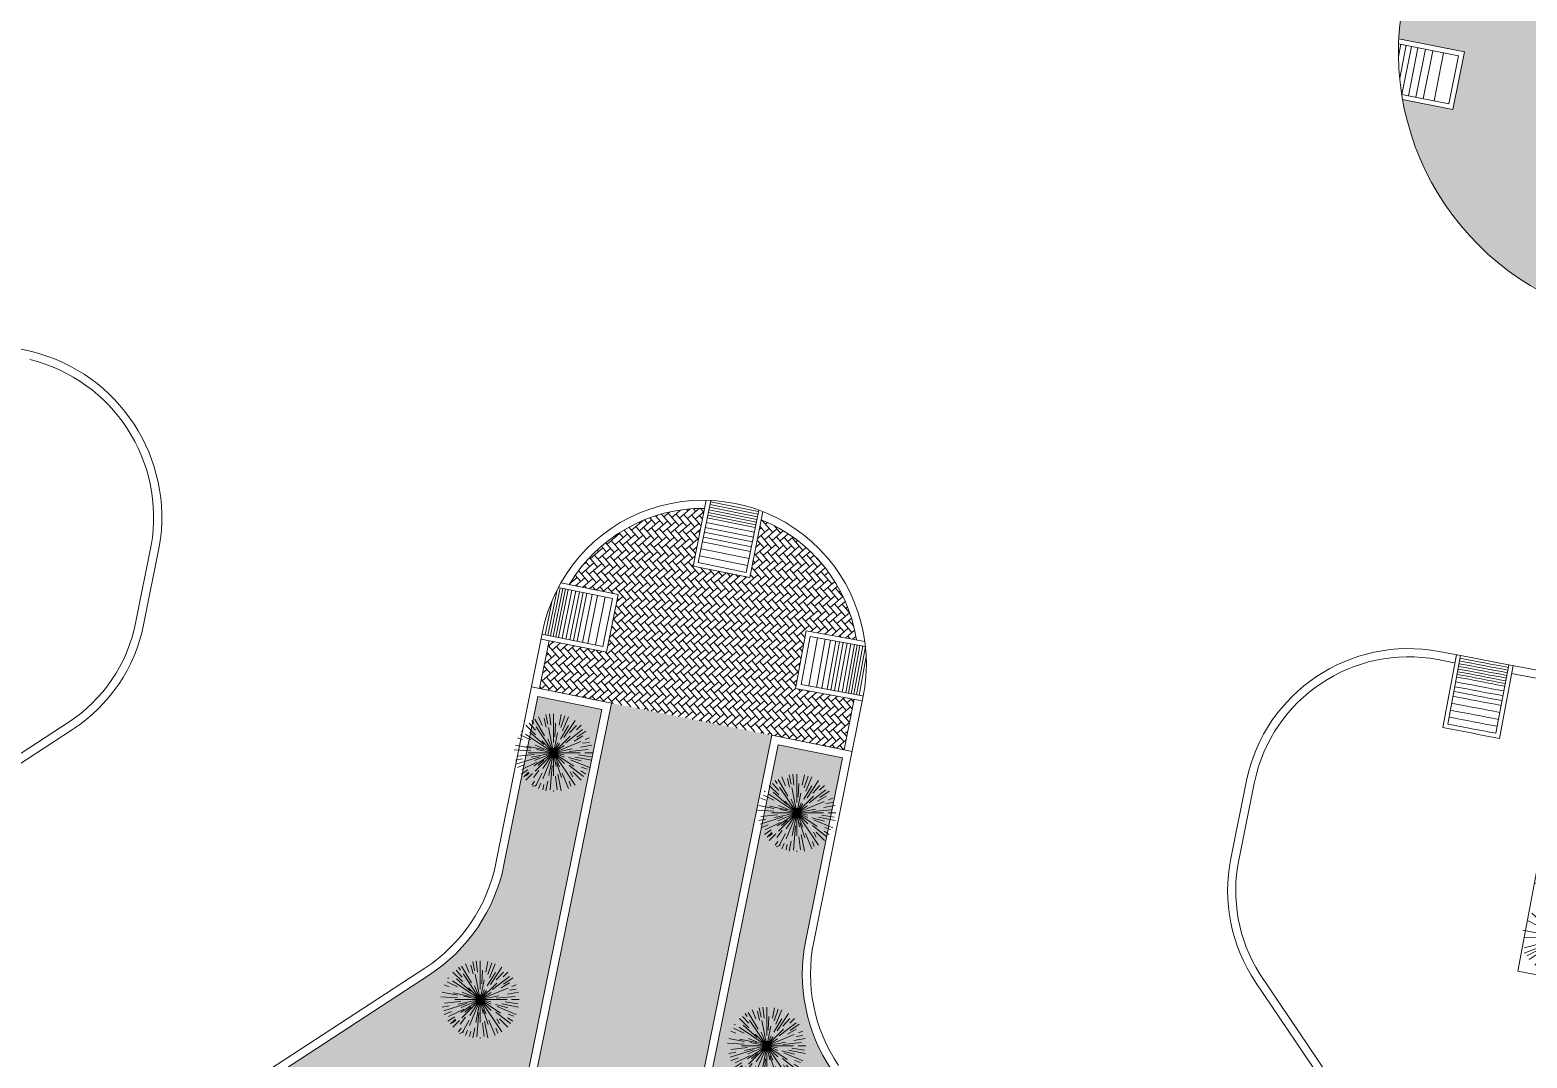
# Model space of a CAD drawing. Header units: metres. Extents: x 12093 to 20303, y 514 to 1412.
# Drawn here: x 19815.75 to 19843.22, y 680.64 to 699.51 of the extents above; entities that cross this region are included whole.
import ezdxf

# ---------------------------------------------------------------- set-up
doc = ezdxf.new("R2010")
doc.units = ezdxf.units.M
doc.linetypes.add('ACAD_ISO04W100', pattern=[30, 24, -3, 0, -3])
doc.layers.get('0').update_dxf_attribs({"lineweight": 13})
for name, color, linetype, lineweight in [('AMBI-GRASS', 104, 'Continuous', 20), ('ARBOLES', 52, 'Continuous', 13), ('corte vias', 21, 'ACAD_ISO04W100', 50), ('grass', 64, 'Continuous', 13), ('LINEA VIA', 7, 'Continuous', 9), ('MANZANAS-ORIGINALES', 147, 'Continuous', 9), ('text.-piso', 35, 'Continuous', 5), ('VEREDAS', 251, 'Continuous', 18)]:
    doc.layers.add(name, color=color, linetype=linetype, lineweight=lineweight)

# ---------------------------------------------------------------- blocks, each defined once
blk = doc.blocks.new('iouiouiou')
at = {"layer": 'ARBOLES', "lineweight": 20}
for p, q in [((19831.878, 684.033), (19831.843, 684.208)), ((19831.909, 684.22), (19831.93, 684.014)), ((19831.982, 683.696), (19831.982, 684.221)), ((19832.083, 684.014), (19832.122, 684.208)), ((19831.653, 683.837), (19831.477, 684.012)), ((19831.537, 684.05), (19831.652, 683.922)), ((19831.621, 684.049), (19831.585, 684.101)), ((19831.64, 684.122), (19831.819, 683.814)), ((19831.982, 683.507), (19831.665, 683.982)), ((19831.776, 684.004), (19831.709, 684.167)), ((19831.811, 684.142), (19831.849, 683.978)), ((19831.982, 683.507), (19831.89, 683.972)), ((19832.02, 684.05), (19832.007, 683.799)), ((19832.259, 684.004), (19832.11, 683.758)), ((19832.191, 684.183), (19832.118, 683.968)), ((19832.148, 683.908), (19832.256, 684.167)), ((19832.169, 683.786), (19832.379, 684.101)), ((19832.516, 683.932), (19832.208, 683.69)), ((19832.405, 684.009), (19832.276, 683.87)), ((19832.401, 683.926), (19832.487, 684.012)), ((19831.563, 683.59), (19831.282, 683.646)), ((19831.412, 683.743), (19831.322, 683.78)), ((19831.371, 683.835), (19831.563, 683.742)), ((19831.401, 683.896), (19831.388, 683.904)), ((19831.982, 683.507), (19831.471, 683.849)), ((19831.546, 683.886), (19831.802, 683.66)), ((19831.982, 683.507), (19831.647, 683.646)), ((19831.982, 683.507), (19831.765, 683.724)), ((19831.982, 683.507), (19831.877, 683.761)), ((19831.982, 683.507), (19832.054, 683.869)), ((19831.982, 683.507), (19832.288, 683.812)), ((19831.982, 683.507), (19832.485, 683.715)), ((19831.982, 683.507), (19832.06, 683.694)), ((19831.982, 683.507), (19832.095, 683.676)), ((19832.362, 683.721), (19832.52, 683.814)), ((19832.407, 683.791), (19832.576, 683.904)), ((19832.478, 683.606), (19832.683, 683.646)), ((19832.516, 683.68), (19832.64, 683.696)), ((19832.563, 683.748), (19832.642, 683.78)), ((19831.26, 683.557), (19831.563, 683.542)), ((19831.412, 683.394), (19831.282, 683.368)), ((19831.311, 683.301), (19831.734, 683.434)), ((19831.323, 683.444), (19831.627, 683.475)), ((19831.482, 683.629), (19831.798, 683.567)), ((19831.982, 683.507), (19831.516, 683.507)), ((19831.982, 683.507), (19831.574, 683.426)), ((19831.982, 683.507), (19831.624, 683.268)), ((19831.982, 683.507), (19831.633, 683.362)), ((19831.982, 683.507), (19831.646, 683.171)), ((19831.982, 683.507), (19831.677, 683.568)), ((19831.982, 683.507), (19831.784, 683.029)), ((19831.982, 683.507), (19831.787, 683.215)), ((19831.982, 683.507), (19831.899, 683.087)), ((19831.982, 683.507), (19832.179, 683.639)), ((19831.982, 683.507), (19831.982, 683.593)), ((19831.982, 683.507), (19832.322, 683.575)), ((19831.982, 683.507), (19831.982, 683.085)), ((19831.982, 683.507), (19832.033, 683.251)), ((19831.982, 683.507), (19832.09, 683.248)), ((19831.982, 683.507), (19832.379, 682.913)), ((19831.982, 683.507), (19832.183, 683.306)), ((19831.982, 683.507), (19832.354, 683.258)), ((19831.982, 683.507), (19832.175, 683.469)), ((19831.982, 683.507), (19832.473, 683.507)), ((19831.982, 683.507), (19832.183, 683.424)), ((19832.259, 683.418), (19832.49, 683.357)), ((19832.272, 683.532), (19832.619, 683.567)), ((19832.294, 683.378), (19832.642, 683.234)), ((19832.378, 683.428), (19832.683, 683.368)), ((19832.439, 683.465), (19832.67, 683.429)), ((19832.554, 683.507), (19832.697, 683.507)), ((19831.456, 683.289), (19831.322, 683.234)), ((19831.514, 683.194), (19831.388, 683.11)), ((19831.4, 683.198), (19831.678, 683.332)), ((19831.438, 683.063), (19831.524, 683.149)), ((19831.473, 683.08), (19831.533, 683.131)), ((19831.599, 683.124), (19831.477, 683.002)), ((19831.712, 683.182), (19831.614, 683.054)), ((19831.652, 682.895), (19831.776, 683.131)), ((19831.7, 683.275), (19831.807, 683.367)), ((19831.956, 683.27), (19831.918, 682.823)), ((19832.127, 683.049), (19832.037, 683.326)), ((19832.061, 683.11), (19832.122, 682.806)), ((19832.139, 683.129), (19832.256, 682.847)), ((19832.533, 683.07), (19832.268, 683.275)), ((19832.285, 683.157), (19832.336, 683.064)), ((19832.334, 683.155), (19832.487, 683.002)), ((19832.482, 683.173), (19832.576, 683.11)), ((19832.494, 683.239), (19832.597, 683.203)), ((19831.631, 682.982), (19831.585, 682.913)), ((19831.6, 682.885), (19831.679, 682.918)), ((19831.75, 682.947), (19831.709, 682.847)), ((19831.807, 682.926), (19831.785, 682.828)), ((19831.879, 682.987), (19831.843, 682.806)), ((19832.02, 683.074), (19832.05, 682.828)), ((19832.268, 682.982), (19832.302, 682.89)), ((19831.982, 682.813), (19831.982, 682.793))]:
    blk.add_line(p, q, dxfattribs=at)
blk = doc.blocks.new('Arbust11')
for p, q in [((0.038, 0.487), (-0.094, 0.94)), ((0.041, 0.482), (0.038, 0.935)), ((0.041, 0.545), (0.141, 0.941)), ((-0.349, 0.748), (0.041, 0.486)), ((-0.062, 0.557), (-0.333, 0.794)), ((0.038, 0.486), (-0.274, 0.822)), ((-0.162, 0.888), (0.038, 0.486)), ((0.044, 0.486), (0.309, 0.872)), ((0.044, 0.479), (0.381, 0.779)), ((0.059, 0.52), (0.2, 0.847)), ((0.031, 0.486), (-0.405, 0.61)), ((0.028, 0.486), (-0.374, 0.704)), ((0.047, 0.479), (0.437, 0.676)), ((-0.433, 0.526), (0.044, 0.482)), ((0.044, 0.482), (-0.427, 0.467)), ((-0.053, 0.479), (-0.427, 0.395)), ((0.041, 0.476), (-0.389, 0.267)), ((0.041, 0.47), (-0.336, 0.217)), ((0.041, 0.473), (-0.274, 0.158)), ((0.038, 0.467), (-0.212, 0.099)), ((0.05, 0.454), (-0.109, 0.021)), ((0.05, 0.464), (-0.022, 0.015)), ((0.047, 0.486), (0.499, 0.426)), ((0.05, 0.479), (0.29, 0.083)), ((0.05, 0.473), (0.43, 0.245)), ((0.053, 0.489), (0.474, 0.514)), ((0.053, 0.47), (0.194, 0.018)), ((0.053, 0.445), (0.091, 0.027)), ((0.056, 0.476), (0.365, 0.143)), ((0.072, 0.476), (0.465, 0.348))]:
    blk.add_line(p, q)

msp = doc.modelspace()

# ---------------------------------------------------------------- hatches: boundary and pattern name
at = {"layer": 'grass'}
h = msp.add_hatch(dxfattribs=at)
h.set_pattern_fill('AR-CONC', color=256, scale=0.002, style=0)
h.set_pattern_definition([(50, (0, 0), (0.364369338, -0.031878171), [0.0381, -0.4191]), (355, (0, 0), (-0.070485652, 0.382113286), [0.03048, -0.33528]), (100.451, (0.03036, -0.00266), (0.2938850033, 0.3502333756), [0.03238, -0.35618]), (46.1842, (0, 0.1016), (0.542158082, -0.084084656), [0.05715, -0.62865]), (96.6356, (0.0452, 0.0946), (0.474808469, 0.494851112), [0.04857, -0.53427]), (351.184, (0, 0.1016), (0.474809212, 0.494850236), [0.04572, -0.50292]), (21, (0.0508, 0.0762), (0.3032297597, -0.204531037), [0.0381, -0.4191]), (326, (0.0508, 0.0762), (0.123604057, 0.368375932), [0.03048, -0.33528]), (71.4514, (0.07607, 0.05916), (0.4268329815, 0.1638457154), [0.03238, -0.35618]), (37.5, (0, 0), (0.0061772065, 0.16911007775), [0, -0.331216, 0, -0.34036, 0, -0.33655]), (7.5, (0, 0), (0.133639325, 0.2003611496), [0, -0.194056, 0, -0.323596, 0, -0.12827]), (327.5, (-0.11328, 0), (0.2711811903, -0.011457488), [0, -0.127, 0, -0.39624, 0, -0.52578]), (317.5, (-0.16408, 0), (0.2962583628, 0.050852982), [0, -0.1651, 0, -0.263144, 0, -0.37338])])
h.paths.add_polyline_path([(19826.244, 687.039), (19825.068, 687.275), (19824.447, 684.184, -0.201271), (19823.079, 682.167), (19818.008, 678.859), (19820.703, 674.727), (19823.616, 674.1)])
h.paths.add_polyline_path([(19826.842, 673.406), (19829.757, 672.779), (19833.782, 675.495), (19830.46, 680.418, -0.200643), (19829.983, 682.801), (19830.656, 686.152), (19829.48, 686.388)])
at = {"layer": 'text.-piso', "ltscale": 5}
h = msp.add_hatch(dxfattribs=at)
h.set_pattern_fill('AR-HBONE', color=256, scale=0.001, angle=85.8762252, style=0)
h.paths.add_polyline_path([(19827.916, 689.671), (19828.129, 690.73, 0.268314), (19825.643, 689.33), (19826.545, 689.147), (19826.331, 688.089), (19825.275, 688.303), (19825.098, 687.423), (19826.421, 687.156), (19829.362, 686.565), (19830.686, 686.299), (19830.872, 687.226), (19829.798, 687.422), (19829.991, 688.485), (19830.913, 688.317, 0.263753), (19829.168, 690.521), (19828.955, 689.462)])
h = msp.add_hatch(dxfattribs=at)
h.set_pattern_fill('AR-HBONE', color=256, scale=0.001, angle=85.8762252, style=0)
h.paths.add_polyline_path([(19829.362, 686.565), (19826.421, 687.156), (19823.733, 673.922), (19823.325, 671.913), (19826.258, 671.282), (19826.666, 673.291)])
at = {"layer": 'VEREDAS', "lineweight": 20}
h = msp.add_hatch(dxfattribs=at)
h.set_pattern_fill('ANSI38', color=256, scale=0.02, style=0)
h.paths.add_polyline_path([(19845.343, 697.558), (19843.933, 699.677), (19840.992, 700.269), (19840.948, 700.051, 0.035305), (19840.864, 699.35), (19842.067, 699.11), (19841.856, 698.051), (19840.934, 698.235, 0.290642), (19844.549, 694.278), (19844.78, 695.521, 0.000673), (19845.823, 695.327), (19845.588, 694.068, 0.000582), (19846.493, 693.903), (19846.894, 696.053, 0.006886), (19857.618, 694.258), (19857.168, 695.542, -0.007619)])

# ---------------------------------------------------------------- linework, layer by layer
at = {"layer": 'corte vias', "lineweight": 20}
for p, q in [((19840.864, 699.35), (19842.067, 699.11)), ((19842.067, 699.11), (19841.856, 698.051)), ((19841.856, 698.051), (19840.934, 698.235)), ((19828.159, 690.88), (19827.916, 689.671)), ((19828.955, 689.462), (19829.198, 690.671)), ((19827.916, 689.671), (19828.955, 689.462)), ((19826.545, 689.147), (19825.488, 689.361)), ((19826.331, 688.089), (19826.545, 689.147)), ((19825.128, 688.332), (19826.331, 688.089)), ((19829.798, 687.422), (19829.991, 688.485)), ((19829.991, 688.485), (19831.069, 688.288)), ((19841.92, 688.042), (19841.669, 686.705)), ((19842.71, 686.508), (19842.962, 687.844)), ((19831.02, 687.199), (19829.798, 687.422))]:
    msp.add_line(p, q, dxfattribs=at)
msp.add_arc((19917.314, 1082.782), 403.235, 259.1875, 259.33812, dxfattribs=at)
at = {"layer": 'MANZANAS-ORIGINALES'}
for p, q in [((19815.785, 693.609), (19715.633, 715.645)), ((19840.902, 699.251), (19840.858, 699.029)), ((19841.962, 699.039), (19840.86, 699.259)), ((19841, 699.231), (19840.88, 698.629)), ((19841.099, 699.212), (19840.922, 698.329)), ((19841.216, 699.188), (19841.04, 698.306)), ((19841.354, 699.161), (19841.177, 698.278)), ((19841.491, 699.133), (19841.314, 698.251)), ((19841.687, 699.094), (19841.511, 698.212)), ((19841.962, 699.039), (19841.785, 698.157)), ((19841.962, 699.039), (19841.785, 698.157)), ((19841.785, 698.157), (19840.918, 698.33)), ((19828.24, 690.877), (19828.01, 689.734)), ((19828.225, 690.802), (19829.108, 690.625)), ((19828.235, 690.851), (19829.118, 690.674)), ((19828.176, 690.557), (19829.058, 690.38)), ((19828.186, 690.606), (19829.068, 690.429)), ((19828.196, 690.655), (19829.078, 690.478)), ((19828.206, 690.704), (19829.088, 690.527)), ((19828.215, 690.753), (19829.098, 690.576)), ((19829.123, 690.699), (19828.893, 689.556)), ((19828.123, 690.293), (19829.005, 690.115)), ((19828.141, 690.381), (19829.023, 690.203)), ((19828.158, 690.469), (19829.041, 690.292)), ((19817.976, 690.053), (19817.689, 688.624)), ((19818.124, 690.023), (19817.836, 688.594)), ((19828.062, 689.989), (19828.944, 689.811)), ((19828.087, 690.116), (19828.97, 689.939)), ((19828.105, 690.204), (19828.987, 690.027)), ((19828.01, 689.734), (19828.893, 689.556)), ((19828.036, 689.861), (19828.918, 689.684)), ((19825.251, 688.399), (19825.421, 689.237)), ((19825.3, 688.389), (19825.479, 689.271)), ((19825.349, 688.379), (19825.528, 689.261)), ((19825.398, 688.369), (19825.577, 689.251)), ((19826.439, 689.077), (19825.442, 689.279)), ((19825.447, 688.359), (19825.626, 689.242)), ((19825.516, 688.346), (19825.694, 689.228)), ((19825.584, 688.332), (19825.763, 689.214)), ((19825.653, 688.318), (19825.832, 689.2)), ((19825.722, 688.304), (19825.9, 689.186)), ((19825.79, 688.29), (19825.969, 689.172)), ((19825.888, 688.27), (19826.067, 689.152)), ((19825.202, 688.409), (19825.33, 689.041)), ((19825.986, 688.25), (19826.165, 689.132)), ((19826.124, 688.223), (19826.302, 689.105)), ((19826.261, 688.195), (19826.439, 689.077)), ((19826.261, 688.195), (19826.439, 689.077)), ((19825.148, 688.432), (19824.3, 684.214)), ((19826.261, 688.195), (19825.144, 688.421)), ((19829.902, 687.495), (19830.064, 688.38)), ((19829.902, 687.495), (19830.064, 688.38)), ((19830.04, 687.47), (19830.201, 688.355)), ((19830.064, 688.38), (19831.081, 688.195)), ((19830.178, 687.445), (19830.339, 688.33)), ((19825.275, 688.303), (19825.098, 687.423)), ((19830.276, 687.427), (19830.437, 688.312)), ((19830.374, 687.409), (19830.536, 688.294)), ((19830.443, 687.396), (19830.605, 688.282)), ((19830.512, 687.384), (19830.673, 688.269)), ((19830.581, 687.371), (19830.742, 688.256)), ((19830.65, 687.358), (19830.811, 688.244)), ((19830.719, 687.346), (19830.88, 688.231)), ((19830.768, 687.337), (19830.929, 688.222)), ((19830.817, 687.328), (19830.978, 688.213)), ((19830.866, 687.319), (19831.028, 688.204)), ((19830.915, 687.31), (19831.077, 688.195)), ((19830.965, 687.301), (19831.094, 688.012)), ((19841.999, 688.027), (19841.762, 686.769)), ((19842.883, 687.859), (19842.646, 686.601)), ((19829.902, 687.495), (19831.023, 687.29)), ((19825.068, 687.275), (19824.447, 684.184)), ((19831.03, 687.25), (19830.13, 682.772)), ((19830.872, 687.226), (19830.686, 686.299)), ((19826.244, 687.039), (19823.616, 674.1)), ((19826.421, 687.156), (19823.733, 673.922)), ((19801.873, 677.111), (19816.534, 686.673)), ((19812.91, 684.488), (19816.452, 686.799)), ((19829.362, 686.565), (19826.666, 673.291)), ((19829.48, 686.388), (19826.842, 673.406)), ((19830.656, 686.152), (19829.983, 682.801)), ((19843.813, 686.312), (19843.045, 682.233)), ((19838.07, 685.737), (19837.782, 684.304)), ((19838.217, 685.708), (19837.929, 684.274)), ((19816.963, 678.357), (19822.997, 682.292)), ((19818.008, 678.859), (19823.079, 682.167)), ((19838.236, 682.034), (19847.979, 667.597)), ((19838.311, 682.192), (19840.639, 678.742)), ((19843.193, 682.206), (19843.193, 682.205))]:
    msp.add_line(p, q, dxfattribs=at)
at = {"layer": 'MANZANAS-ORIGINALES', "lineweight": 20}
for p, q in [((19824.951, 687.452), (19826.421, 687.156)), ((19825.068, 687.275), (19826.244, 687.039)), ((19829.362, 686.565), (19830.833, 686.269)), ((19829.48, 686.388), (19830.656, 686.152))]:
    msp.add_line(p, q, dxfattribs=at)
at = {"layer": 'MANZANAS-ORIGINALES'}
for centre, radius, start, end in [((19845.858, 699.104), 5, 169.0831, 258.9952), ((19815.033, 690.563), 3.137, 350.0841, 76.1384), ((19815.033, 690.563), 2.987, 350.0841, 76.1024), ((19828.097, 687.88), 3, 347.8716, 169.3903), ((19828.097, 687.88), 2.85, 89.3473, 149.4252), ((19828.097, 687.88), 2.85, 8.8127, 67.9145), ((19814.895, 689.186), 2.85, 303.1113, 348.6309), ((19814.895, 689.186), 3, 303.1113, 348.6309), ((19841.044, 685.117), 3.038, 79.3443, 168.2133), ((19917.301, 1082.713), 401.805, 259.14131, 269.461), ((19841.044, 685.117), 2.888, 79.3443, 168.2133), ((19917.301, 1082.713), 401.955, 259.14131, 259.18703), ((19917.314, 1082.782), 402.125, 259.19884, 259.32675), ((19917.314, 1082.782), 402.075, 259.19884, 259.32675), ((19917.314, 1082.782), 402.075, 259.19884, 259.32675), ((19917.314, 1082.782), 402.025, 259.19884, 259.32675), ((19917.314, 1082.782), 401.975, 259.19884, 259.32675), ((19917.314, 1082.782), 401.925, 259.19884, 259.32675), ((19917.314, 1082.782), 402.365, 259.19884, 259.32675), ((19917.314, 1082.782), 402.275, 259.19884, 259.32675), ((19917.314, 1082.782), 402.225, 259.19884, 259.32675), ((19917.314, 1082.782), 402.175, 259.19884, 259.32675), ((19917.301, 1082.713), 401.955, 259.33812, 269.461), ((19917.314, 1082.782), 402.635, 259.19884, 259.32675), ((19917.314, 1082.782), 402.545, 259.19884, 259.32675), ((19917.314, 1082.782), 402.455, 259.19884, 259.32675), ((19917.314, 1082.782), 402.895, 259.19884, 259.32675), ((19917.314, 1082.782), 402.765, 259.19884, 259.32675), ((19917.314, 1082.782), 403.155, 259.19884, 259.32675), ((19917.314, 1082.782), 403.025, 259.19884, 259.32675), ((19821.358, 684.805), 3, 303.1113, 348.6309), ((19840.723, 683.712), 3, 168.6309, 214.0124), ((19840.733, 683.712), 2.86, 168.6688, 212.1103), ((19821.358, 684.805), 3.15, 303.1113, 348.6309), ((19833.071, 682.18), 3.15, 168.6309, 214.0124), ((19833.071, 682.18), 3, 168.6309, 214.0124), ((19917.312, 1081.022), 405.645, 259.45059, 269.46507)]:
    msp.add_arc(centre, radius, start, end, dxfattribs=at)

# ---------------------------------------------------------------- block references
at = {"layer": 'AMBI-GRASS', "ltscale": 0.05, "xscale": 1.499999999999342, "yscale": 1.499999999999342, "zscale": 1.499999999999342, "rotation": 62.11801933193318}
for p in [(19844.679, 683.313), (19844.452, 682.452)]:
    msp.add_blockref('Arbust11', p, dxfattribs=at)
at = {"layer": 'LINEA VIA', "lineweight": 20}
for p in [(-6.626, 2.738), (-2.162, 1.632), (-7.969, -1.795), (-2.711, -2.645)]:
    msp.add_blockref('iouiouiou', p, dxfattribs=at)

doc.saveas('drawing.dxf')
